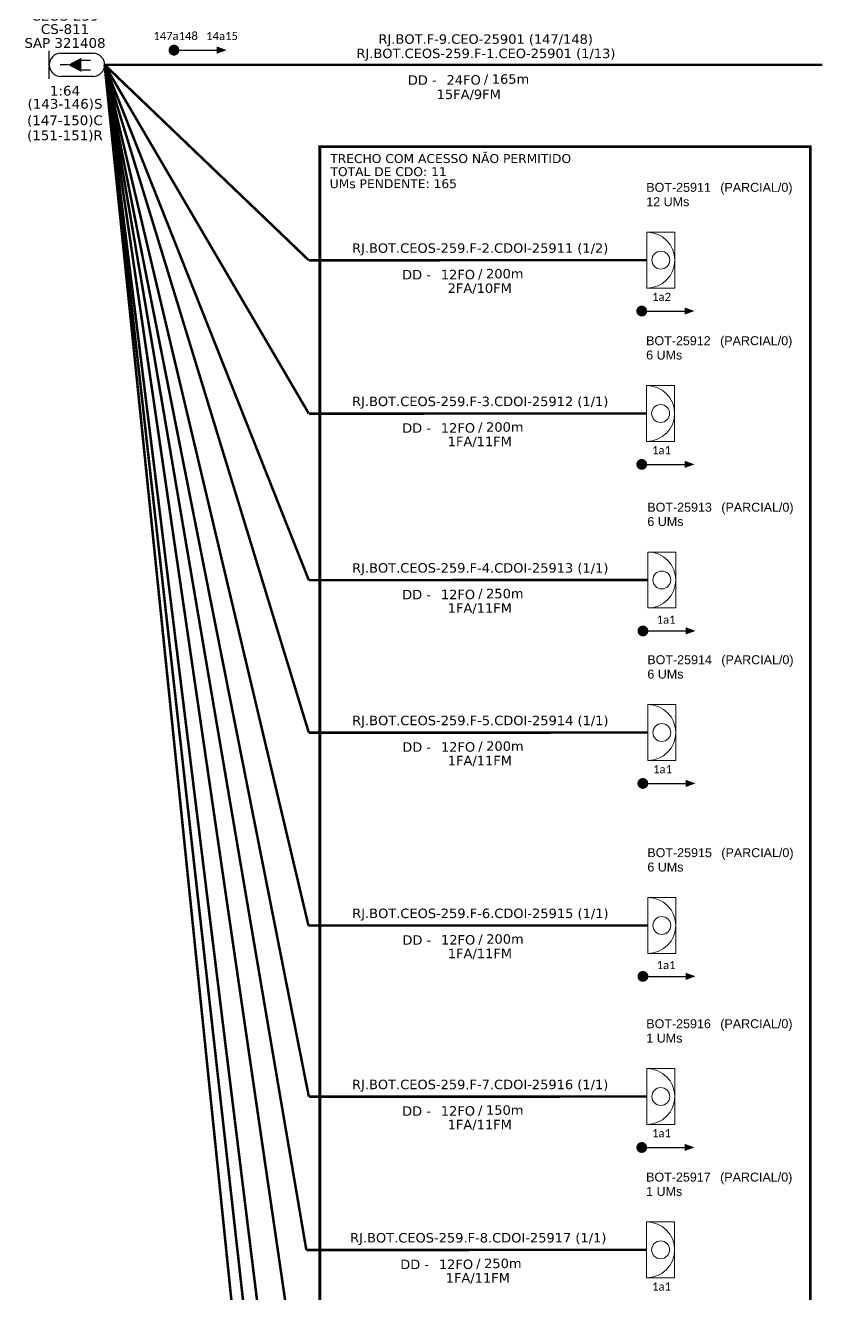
# Model space of a CAD drawing. Header units: millimetres. Extents: x 8454 to 8881, y -2726 to -2079.
# Drawn here: x 8484.9 to 8661.8, y -2578.9 to -2295.5 of the extents above; entities that cross this region are included whole.
import ezdxf
from ezdxf.enums import TextEntityAlignment as Align

# ---------------------------------------------------------------- set-up
doc = ezdxf.new("R2010")
doc.units = ezdxf.units.MM
doc.header["$MEASUREMENT"] = 0
for name, color, linetype, lineweight in [("20.0-LEGENDA DOS CDO'S", 1, 'Continuous', 0), ('20.1-CDO_INTERIOR', 1, 'Continuous', 0), ('40.1-ETIQUETAS', 1, 'Continuous', 20)]:
    doc.layers.add(name, color=color, linetype=linetype, lineweight=lineweight)
for name, color, linetype in [('20.4-CEOS', 1, 'Continuous'), ('CAP a instalar', 1, 'Continuous'), ('CD de instalação futura', 8, 'Continuous'), ('SETA', 7, 'Continuous')]:
    doc.layers.add(name, color=color, linetype=linetype)
doc.styles.add('ARIAL', font='arial.ttf')
doc.styles.add('siredit', font='verdana.ttf')
doc.linetypes.add('FENCELINE1', pattern='A,0.25,-0.1,[133,ltypeshp.shx,S=0.1,R=0,X=-0.1,Y=0],-0.1,1', length=1.45)

# ---------------------------------------------------------------- blocks, each defined once
blk = doc.blocks.new('CEOS_RP_CT_DRT')
at = {"layer": '20.4-CEOS', "color": 0}
for p, q in [((-4.54, 1.19), (-1.19, 1.19)), ((-1.19, -1.19), (-4.54, -1.19))]:
    blk.add_line(p, q, dxfattribs=at)
for points in [[(-5.73, -1.43), (-5.73, 1.44)], [(-3.79, 0), (-4.59, 0)], [(-2.47, 0.48), (-1.45, 0.48)], [(-2.47, -0.52), (-1.45, -0.52)]]:
    blk.add_lwpolyline(points, dxfattribs=at)
blk.add_lwpolyline([(-3.79, 0, 0, 1.47, 0), (-2.41, 0, 1.47, 1.47, 0)], format="xyseb", dxfattribs=at)
for centre, start, end in [((-4.54, 0), 90, 270), ((-1.19, 0), 270, 90)]:
    blk.add_arc(centre, 1.19, start, end, dxfattribs=at)
at = {"layer": '20.4-CEOS', "color": 7, "style": 'siredit'}
for tag, p in [('Nº_DA_CEOS', (-2.86, 5.6)), ('LOCAL', (-2.86, 4.24)), ('SAP', (-2.86, 2.78)), ('RACIO_SPLITAGEM', (-2.86, -1.88)), ('FIBRAS_SPLITTER', (-2.86, -3.58)), ('FIBRAS_TOP_C', (-2.86, -5.08)), ('RESERVA_FINAIS', (-2.86, -6.39))]:
    blk.add_attdef(tag, text='', height=1.01, dxfattribs=at).set_placement(p, align=Align.TOP_CENTER)
blk = doc.blocks.new('ETIQUETA_RS5F')
at = {"layer": '40.1-ETIQUETAS', "color": 0, "style": 'siredit'}
blk.add_text('/', height=1.5, dxfattribs=at).set_placement((1.55, -1.95), align=Align.MIDDLE_RIGHT)
for tag, p in [('ETIQUETA_R_PRIMARIA', (1.18, 4.1)), ('ETIQUETA_R_SECUNDARIA', (1.18, 2.1)), ('F_ATIVAS/F_MORTAS', (1.11, -4.24))]:
    blk.add_attdef(tag, text='', height=1.5, dxfattribs=at).set_placement(p, align=Align.MIDDLE_CENTER)
for tag, p in [('TIPO_CABO', (-6.62, -2.12)), ('CAP_CABO', (0.37, -2.09))]:
    blk.add_attdef(tag, text='', height=1.5, dxfattribs=at).set_placement(p, align=Align.MIDDLE_RIGHT)
blk.add_attdef('METROS', text='', height=1.5, dxfattribs=at).set_placement((2.11, -1.95), align=Align.MIDDLE_LEFT)
for tag, p in [('FUSÃO_1', (0.82, -8.39)), ('FUSÃO_2', (0.82, -10.6)), ('FUSÃO_3', (0.82, -12.93)), ('FUSÃO_4', (0.82, -15.14)), ('FUSÃO_5', (0.82, -17.16))]:
    blk.add_attdef(tag, text='', height=1.5, dxfattribs=at).set_placement(p, align=Align.CENTER)
blk = doc.blocks.new('CDOI_INT')
at = {"layer": '20.1-CDO_INTERIOR', "color": 0, "lineweight": 18}
blk.add_lwpolyline([(4.25, -4.25), (4.25, 4.25), (0, 4.25), (0, -4.25)], close=True, dxfattribs=at)
blk.add_circle((2.12, 0), 1.36, dxfattribs=at)
blk.add_arc((0, 0), 4.25, 270, 90, dxfattribs=at)
at = {"layer": "20.0-LEGENDA DOS CDO'S", "color": 0, "style": 'ARIAL'}
for tag, p in [('CDO_N', (-0.08, 10.38)), ('SPLITER_1', (21.18, 10.38)), ('SPLITER_2', (21.19, 8.68)), ('SURVEY', (-0.08, 8.2)), ('SAP', (-0.08, 6.23)), ('1:XX', (5.94, -2.22)), ('UMS', (5.94, -4.24))]:
    blk.add_attdef(tag, p, '', height=1.36, dxfattribs=at)
blk.add_attdef('FIBRAS_UTILIZADAS', text='', height=1.36, dxfattribs=at).set_placement((15.34, 10.38), align=Align.CENTER)

msp = doc.modelspace()

# ---------------------------------------------------------------- linework, layer by layer
at = {"const_width": 1.21}
for points in [[(8517.53, -2301.02, 1), (8518.74, -2301.02, 1)], [(8622.13, -2359.33, 1), (8623.34, -2359.33, 1)], [(8622.13, -2393.6, 1), (8623.34, -2393.6, 1)], [(8622.39, -2430.82, 1), (8623.6, -2430.82, 1)], [(8622.37, -2464.9, 1), (8623.58, -2464.9, 1)], [(8622.39, -2508.02, 1), (8623.6, -2508.02, 1)], [(8622.13, -2546.25, 1), (8623.34, -2546.25, 1)]]:
    msp.add_lwpolyline(points, format="xyb", close=True, dxfattribs=at)
at = {"color": 3, "const_width": 0.6}
msp.add_lwpolyline([(8550.75, -2322.58), (8660.41, -2322.58), (8660.41, -2725.38), (8550.75, -2725.38)], close=True, dxfattribs=at)
at = {"layer": 'CAP a instalar', "color": 8, "ltscale": 7, "const_width": 0.565}
for points in [[(8502.62, -2304.29), (8548.29, -2347.98)], [(8502.62, -2304.29), (8548.29, -2382.25)], [(8502.62, -2304.29), (8548.29, -2419.47)], [(8502.62, -2304.29), (8548.29, -2453.55)], [(8548.21, -2496.66), (8502.62, -2304.29)], [(8548.29, -2534.9), (8502.62, -2304.29)], [(8547.73, -2569.16), (8502.62, -2304.29)], [(8546.79, -2606.39), (8502.62, -2304.29)], [(8544.12, -2640.47), (8502.62, -2304.29)], [(8544.13, -2674.55), (8502.62, -2304.29)], [(8544.14, -2708.64), (8502.62, -2304.29)], [(8548.29, -2347.98), (8623.87, -2347.95)], [(8548.29, -2382.25), (8623.83, -2382.21)], [(8548.29, -2419.47), (8624.1, -2419.43)], [(8548.29, -2453.55), (8624.1, -2453.52)], [(8548.21, -2496.66), (8624.1, -2496.64)], [(8548.29, -2534.9), (8623.87, -2534.87)], [(8547.73, -2569.16), (8623.83, -2569.13)]]:
    msp.add_lwpolyline(points, dxfattribs=at)
at = {"layer": 'CAP a instalar', "color": 10, "ltscale": 7, "const_width": 0.467}
msp.add_lwpolyline([(8502.62, -2304.29), (8663.09, -2304.29)], dxfattribs=at)
at = {"layer": 'SETA'}
for points in [[(8518.14, -2301.02), (8528.54, -2301.02)], [(8622.74, -2359.33), (8633.14, -2359.33)], [(8622.74, -2393.6), (8633.14, -2393.6)], [(8622.99, -2430.82), (8633.39, -2430.82)], [(8622.97, -2464.9), (8633.37, -2464.9)], [(8622.99, -2508.02), (8633.39, -2508.02)], [(8622.74, -2546.25), (8633.14, -2546.25)]]:
    msp.add_lwpolyline(points, dxfattribs=at)
for points in [[(8527.7, -2300.2), (8529.92, -2301.01), (8527.7, -2301.81)], [(8632.31, -2358.51), (8634.52, -2359.32), (8632.31, -2360.12)], [(8632.31, -2392.78), (8634.52, -2393.59), (8632.31, -2394.39)], [(8632.56, -2430), (8634.77, -2430.8), (8632.56, -2431.61)], [(8632.54, -2464.08), (8634.76, -2464.89), (8632.54, -2465.7)], [(8632.56, -2507.2), (8634.77, -2508.01), (8632.56, -2508.81)], [(8632.31, -2545.43), (8634.52, -2546.24), (8632.31, -2547.04)]]:
    msp.add_solid(points, dxfattribs=at)

# ---------------------------------------------------------------- block references
at = {"layer": '20.4-CEOS'}
ref = msp.add_blockref('CEOS_RP_CT_DRT', (8502.63, -2304.3), dxfattribs=dict(at, xscale=2.161665797233582, yscale=2.161665797233582, zscale=2.161665791999999))
ref.add_attrib('Nº_DA_CEOS', 'CEOS-259', dxfattribs={"color": 7, "height": 2.183, "style": 'siredit'}).set_placement((8493.77, -2292.24), align=Align.TOP_CENTER)
ref.add_attrib('LOCAL', 'CS-811', dxfattribs={"color": 7, "height": 2.183, "style": 'siredit'}).set_placement((8493.77, -2295.22), align=Align.TOP_CENTER)
ref.add_attrib('SAP', 'SAP 321408', dxfattribs={"color": 7, "height": 2.183, "style": 'siredit'}).set_placement((8493.77, -2298.32), align=Align.TOP_CENTER)
ref.add_attrib('RACIO_SPLITAGEM', '1:64', dxfattribs={"color": 7, "height": 2.183, "style": 'siredit'}).set_placement((8493.77, -2309), align=Align.TOP_CENTER)
ref.add_attrib('FIBRAS_SPLITTER', '(143-146)S', dxfattribs={"color": 7, "height": 2.183, "style": 'siredit'}).set_placement((8493.77, -2311.92), align=Align.TOP_CENTER)
ref.add_attrib('FIBRAS_TOP_C', '(147-150)C', dxfattribs={"color": 7, "height": 2.183, "style": 'siredit'}).set_placement((8493.75, -2315.6), align=Align.TOP_CENTER)
ref.add_attrib('RESERVA_FINAIS', '(151-151)R', dxfattribs={"color": 7, "height": 2.183, "style": 'siredit'}).set_placement((8493.75, -2318.96), align=Align.TOP_CENTER)
at = {"layer": 'CAP a instalar', "color": 1, "linetype": 'FENCELINE1', "ltscale": 7}
ref = msp.add_blockref('ETIQUETA_RS5F', (8586.22, -2304.71), dxfattribs=dict(at, xscale=1.411343981848631, yscale=1.411343981849711, zscale=1.411343981849999))
ref.add_attrib('ETIQUETA_R_PRIMARIA', 'RJ.BOT.F-9.CEO-25901 (147/148)', dxfattribs={"layer": '40.1-ETIQUETAS', "color": 0, "height": 2.117, "style": 'siredit'}).set_placement((8587.84, -2298.54), align=Align.MIDDLE_CENTER)
ref.add_attrib('ETIQUETA_R_SECUNDARIA', 'RJ.BOT.CEOS-259.F-1.CEO-25901 (1/13)', dxfattribs={"layer": '40.1-ETIQUETAS', "color": 0, "height": 2.117, "style": 'siredit'}).set_placement((8587.89, -2301.74), align=Align.MIDDLE_CENTER)
ref.add_attrib('TIPO_CABO', 'DD -', dxfattribs={"layer": '40.1-ETIQUETAS', "color": 0, "height": 2.117, "style": 'siredit'}).set_placement((8576.88, -2307.7), align=Align.MIDDLE_RIGHT)
ref.add_attrib('CAP_CABO', '24FO', dxfattribs={"layer": '40.1-ETIQUETAS', "color": 0, "height": 2.117, "style": 'siredit'}).set_placement((8586.73, -2307.67), align=Align.MIDDLE_RIGHT)
ref.add_attrib('METROS', '165m', dxfattribs={"layer": '40.1-ETIQUETAS', "color": 0, "height": 2.117, "style": 'siredit'}).set_placement((8589.2, -2307.47), align=Align.MIDDLE_LEFT)
ref.add_attrib('F_ATIVAS/F_MORTAS', '15FA/9FM', dxfattribs={"layer": '40.1-ETIQUETAS', "color": 0, "height": 2.117, "style": 'siredit'}).set_placement((8584.05, -2310.89), align=Align.MIDDLE_CENTER)
at = {"layer": 'CAP a instalar', "color": 8, "linetype": 'FENCELINE1', "ltscale": 7}
ref = msp.add_blockref('ETIQUETA_RS5F', (8584.93, -2348.22), dxfattribs=dict(at, xscale=1.411343981848631, yscale=1.411343981849711, zscale=1.411343981849999))
ref.add_attrib('ETIQUETA_R_SECUNDARIA', 'RJ.BOT.CEOS-259.F-2.CDOI-25911 (1/2)', dxfattribs={"layer": '40.1-ETIQUETAS', "color": 0, "height": 2.117, "style": 'siredit'}).set_placement((8586.6, -2345.25), align=Align.MIDDLE_CENTER)
ref.add_attrib('TIPO_CABO', 'DD -', dxfattribs={"layer": '40.1-ETIQUETAS', "color": 0, "height": 2.117, "style": 'siredit'}).set_placement((8575.59, -2351.2), align=Align.MIDDLE_RIGHT)
ref.add_attrib('CAP_CABO', '12FO', dxfattribs={"layer": '40.1-ETIQUETAS', "color": 0, "height": 2.117, "style": 'siredit'}).set_placement((8585.45, -2351.17), align=Align.MIDDLE_RIGHT)
ref.add_attrib('METROS', '200m', dxfattribs={"layer": '40.1-ETIQUETAS', "color": 0, "height": 2.117, "style": 'siredit'}).set_placement((8587.91, -2350.97), align=Align.MIDDLE_LEFT)
ref.add_attrib('F_ATIVAS/F_MORTAS', '2FA/10FM', dxfattribs={"layer": '40.1-ETIQUETAS', "color": 0, "height": 2.117, "style": 'siredit'}).set_placement((8586.5, -2354.21), align=Align.MIDDLE_CENTER)
ref = msp.add_blockref('ETIQUETA_RS5F', (8584.94, -2382.48), dxfattribs=dict(at, xscale=1.411343981848631, yscale=1.411343981849711, zscale=1.411343981849999))
ref.add_attrib('ETIQUETA_R_SECUNDARIA', 'RJ.BOT.CEOS-259.F-3.CDOI-25912 (1/1)', dxfattribs={"layer": '40.1-ETIQUETAS', "color": 0, "height": 2.117, "style": 'siredit'}).set_placement((8586.61, -2379.51), align=Align.MIDDLE_CENTER)
ref.add_attrib('TIPO_CABO', 'DD -', dxfattribs={"layer": '40.1-ETIQUETAS', "color": 0, "height": 2.117, "style": 'siredit'}).set_placement((8575.61, -2385.47), align=Align.MIDDLE_RIGHT)
ref.add_attrib('CAP_CABO', '12FO', dxfattribs={"layer": '40.1-ETIQUETAS', "color": 0, "height": 2.117, "style": 'siredit'}).set_placement((8585.46, -2385.44), align=Align.MIDDLE_RIGHT)
ref.add_attrib('METROS', '200m', dxfattribs={"layer": '40.1-ETIQUETAS', "color": 0, "height": 2.117, "style": 'siredit'}).set_placement((8587.92, -2385.24), align=Align.MIDDLE_LEFT)
ref.add_attrib('F_ATIVAS/F_MORTAS', '1FA/11FM', dxfattribs={"layer": '40.1-ETIQUETAS', "color": 0, "height": 2.117, "style": 'siredit'}).set_placement((8586.51, -2388.47), align=Align.MIDDLE_CENTER)
ref = msp.add_blockref('ETIQUETA_RS5F', (8584.95, -2419.7), dxfattribs=dict(at, xscale=1.411343981848631, yscale=1.411343981849711, zscale=1.411343981849999))
ref.add_attrib('ETIQUETA_R_SECUNDARIA', 'RJ.BOT.CEOS-259.F-4.CDOI-25913 (1/1)', dxfattribs={"layer": '40.1-ETIQUETAS', "color": 0, "height": 2.117, "style": 'siredit'}).set_placement((8586.62, -2416.73), align=Align.MIDDLE_CENTER)
ref.add_attrib('TIPO_CABO', 'DD -', dxfattribs={"layer": '40.1-ETIQUETAS', "color": 0, "height": 2.117, "style": 'siredit'}).set_placement((8575.61, -2422.69), align=Align.MIDDLE_RIGHT)
ref.add_attrib('CAP_CABO', '12FO', dxfattribs={"layer": '40.1-ETIQUETAS', "color": 0, "height": 2.117, "style": 'siredit'}).set_placement((8585.47, -2422.66), align=Align.MIDDLE_RIGHT)
ref.add_attrib('METROS', '250m', dxfattribs={"layer": '40.1-ETIQUETAS', "color": 0, "height": 2.117, "style": 'siredit'}).set_placement((8587.93, -2422.46), align=Align.MIDDLE_LEFT)
ref.add_attrib('F_ATIVAS/F_MORTAS', '1FA/11FM', dxfattribs={"layer": '40.1-ETIQUETAS', "color": 0, "height": 2.117, "style": 'siredit'}).set_placement((8586.52, -2425.69), align=Align.MIDDLE_CENTER)
ref = msp.add_blockref('ETIQUETA_RS5F', (8584.97, -2453.79), dxfattribs=dict(at, xscale=1.411343981848631, yscale=1.411343981849711, zscale=1.411343981849999))
ref.add_attrib('ETIQUETA_R_SECUNDARIA', 'RJ.BOT.CEOS-259.F-5.CDOI-25914 (1/1)', dxfattribs={"layer": '40.1-ETIQUETAS', "color": 0, "height": 2.117, "style": 'siredit'}).set_placement((8586.64, -2450.82), align=Align.MIDDLE_CENTER)
ref.add_attrib('TIPO_CABO', 'DD -', dxfattribs={"layer": '40.1-ETIQUETAS', "color": 0, "height": 2.117, "style": 'siredit'}).set_placement((8575.63, -2456.77), align=Align.MIDDLE_RIGHT)
ref.add_attrib('CAP_CABO', '12FO', dxfattribs={"layer": '40.1-ETIQUETAS', "color": 0, "height": 2.117, "style": 'siredit'}).set_placement((8585.48, -2456.74), align=Align.MIDDLE_RIGHT)
ref.add_attrib('METROS', '200m', dxfattribs={"layer": '40.1-ETIQUETAS', "color": 0, "height": 2.117, "style": 'siredit'}).set_placement((8587.95, -2456.55), align=Align.MIDDLE_LEFT)
ref.add_attrib('F_ATIVAS/F_MORTAS', '1FA/11FM', dxfattribs={"layer": '40.1-ETIQUETAS', "color": 0, "height": 2.117, "style": 'siredit'}).set_placement((8586.53, -2459.78), align=Align.MIDDLE_CENTER)
ref = msp.add_blockref('ETIQUETA_RS5F', (8584.98, -2496.9), dxfattribs=dict(at, xscale=1.411343981848631, yscale=1.411343981849711, zscale=1.411343981849999))
ref.add_attrib('ETIQUETA_R_SECUNDARIA', 'RJ.BOT.CEOS-259.F-6.CDOI-25915 (1/1)', dxfattribs={"layer": '40.1-ETIQUETAS', "color": 0, "height": 2.117, "style": 'siredit'}).set_placement((8586.65, -2493.93), align=Align.MIDDLE_CENTER)
ref.add_attrib('TIPO_CABO', 'DD -', dxfattribs={"layer": '40.1-ETIQUETAS', "color": 0, "height": 2.117, "style": 'siredit'}).set_placement((8575.65, -2499.89), align=Align.MIDDLE_RIGHT)
ref.add_attrib('CAP_CABO', '12FO', dxfattribs={"layer": '40.1-ETIQUETAS', "color": 0, "height": 2.117, "style": 'siredit'}).set_placement((8585.5, -2499.85), align=Align.MIDDLE_RIGHT)
ref.add_attrib('METROS', '200m', dxfattribs={"layer": '40.1-ETIQUETAS', "color": 0, "height": 2.117, "style": 'siredit'}).set_placement((8587.96, -2499.66), align=Align.MIDDLE_LEFT)
ref.add_attrib('F_ATIVAS/F_MORTAS', '1FA/11FM', dxfattribs={"layer": '40.1-ETIQUETAS', "color": 0, "height": 2.117, "style": 'siredit'}).set_placement((8586.55, -2502.89), align=Align.MIDDLE_CENTER)
ref = msp.add_blockref('ETIQUETA_RS5F', (8584.93, -2535.14), dxfattribs=dict(at, xscale=1.411343981848631, yscale=1.411343981849711, zscale=1.411343981849999))
ref.add_attrib('ETIQUETA_R_SECUNDARIA', 'RJ.BOT.CEOS-259.F-7.CDOI-25916 (1/1)', dxfattribs={"layer": '40.1-ETIQUETAS', "color": 0, "height": 2.117, "style": 'siredit'}).set_placement((8586.6, -2532.17), align=Align.MIDDLE_CENTER)
ref.add_attrib('TIPO_CABO', 'DD -', dxfattribs={"layer": '40.1-ETIQUETAS', "color": 0, "height": 2.117, "style": 'siredit'}).set_placement((8575.59, -2538.12), align=Align.MIDDLE_RIGHT)
ref.add_attrib('CAP_CABO', '12FO', dxfattribs={"layer": '40.1-ETIQUETAS', "color": 0, "height": 2.117, "style": 'siredit'}).set_placement((8585.45, -2538.09), align=Align.MIDDLE_RIGHT)
ref.add_attrib('METROS', '150m', dxfattribs={"layer": '40.1-ETIQUETAS', "color": 0, "height": 2.117, "style": 'siredit'}).set_placement((8587.91, -2537.89), align=Align.MIDDLE_LEFT)
ref.add_attrib('F_ATIVAS/F_MORTAS', '1FA/11FM', dxfattribs={"layer": '40.1-ETIQUETAS', "color": 0, "height": 2.117, "style": 'siredit'}).set_placement((8586.5, -2541.13), align=Align.MIDDLE_CENTER)
ref = msp.add_blockref('ETIQUETA_RS5F', (8584.5, -2569.4), dxfattribs=dict(at, xscale=1.411343981848631, yscale=1.411343981849711, zscale=1.411343981849999))
ref.add_attrib('ETIQUETA_R_SECUNDARIA', 'RJ.BOT.CEOS-259.F-8.CDOI-25917 (1/1)', dxfattribs={"layer": '40.1-ETIQUETAS', "color": 0, "height": 2.117, "style": 'siredit'}).set_placement((8586.17, -2566.43), align=Align.MIDDLE_CENTER)
ref.add_attrib('TIPO_CABO', 'DD -', dxfattribs={"layer": '40.1-ETIQUETAS', "color": 0, "height": 2.117, "style": 'siredit'}).set_placement((8575.17, -2572.39), align=Align.MIDDLE_RIGHT)
ref.add_attrib('CAP_CABO', '12FO', dxfattribs={"layer": '40.1-ETIQUETAS', "color": 0, "height": 2.117, "style": 'siredit'}).set_placement((8585.02, -2572.36), align=Align.MIDDLE_RIGHT)
ref.add_attrib('METROS', '250m', dxfattribs={"layer": '40.1-ETIQUETAS', "color": 0, "height": 2.117, "style": 'siredit'}).set_placement((8587.49, -2572.16), align=Align.MIDDLE_LEFT)
ref.add_attrib('F_ATIVAS/F_MORTAS', '1FA/11FM', dxfattribs={"layer": '40.1-ETIQUETAS', "color": 0, "height": 2.117, "style": 'siredit'}).set_placement((8586.07, -2575.39), align=Align.MIDDLE_CENTER)
at = {"layer": 'CD de instalação futura', "color": 8, "ltscale": 11}
ref = msp.add_blockref('CDOI_INT', (8623.87, -2347.95), dxfattribs=dict(at, xscale=1.470653668531895, yscale=1.470653668531895, zscale=1.470653668531895))
ref.add_attrib('CDO_N', 'BOT-25911', (8623.75, -2332.68), dxfattribs={"layer": "20.0-LEGENDA DOS CDO'S", "color": 0, "height": 2, "style": 'ARIAL'})
ref.add_attrib('FIBRAS_UTILIZADAS', '     (PARCIAL/0)', dxfattribs={"layer": "20.0-LEGENDA DOS CDO'S", "color": 0, "height": 2.0005, "style": 'ARIAL'}).set_placement((8646.43, -2332.68), align=Align.CENTER)
ref.add_attrib('SURVEY', '12 UMs', (8623.75, -2335.89), dxfattribs={"layer": "20.0-LEGENDA DOS CDO'S", "color": 0, "height": 2, "style": 'ARIAL'})
ref = msp.add_blockref('CDOI_INT', (8623.83, -2382.21), dxfattribs=dict(at, xscale=1.470653668531895, yscale=1.470653668531895, zscale=1.470653668531895))
ref.add_attrib('CDO_N', 'BOT-25912', (8623.71, -2366.95), dxfattribs={"layer": "20.0-LEGENDA DOS CDO'S", "color": 0, "height": 2, "style": 'ARIAL'})
ref.add_attrib('FIBRAS_UTILIZADAS', '     (PARCIAL/0)', dxfattribs={"layer": "20.0-LEGENDA DOS CDO'S", "color": 0, "height": 2.0005, "style": 'ARIAL'}).set_placement((8646.39, -2366.95), align=Align.CENTER)
ref.add_attrib('SURVEY', '6 UMs', (8623.72, -2370.15), dxfattribs={"layer": "20.0-LEGENDA DOS CDO'S", "color": 0, "height": 2, "style": 'ARIAL'})
ref = msp.add_blockref('CDOI_INT', (8624.1, -2419.43), dxfattribs=dict(at, xscale=1.470653668531895, yscale=1.470653668531895, zscale=1.470653668531895))
ref.add_attrib('CDO_N', 'BOT-25913', (8623.98, -2404.17), dxfattribs={"layer": "20.0-LEGENDA DOS CDO'S", "color": 0, "height": 2, "style": 'ARIAL'})
ref.add_attrib('FIBRAS_UTILIZADAS', '     (PARCIAL/0)', dxfattribs={"layer": "20.0-LEGENDA DOS CDO'S", "color": 0, "height": 2.0005, "style": 'ARIAL'}).set_placement((8646.66, -2404.17), align=Align.CENTER)
ref.add_attrib('SURVEY', '6 UMs', (8623.99, -2407.37), dxfattribs={"layer": "20.0-LEGENDA DOS CDO'S", "color": 0, "height": 2, "style": 'ARIAL'})
ref = msp.add_blockref('CDOI_INT', (8624.1, -2453.52), dxfattribs=dict(at, xscale=1.470653668531895, yscale=1.470653668531895, zscale=1.470653668531895))
ref.add_attrib('CDO_N', 'BOT-25914', (8623.98, -2438.25), dxfattribs={"layer": "20.0-LEGENDA DOS CDO'S", "color": 0, "height": 2, "style": 'ARIAL'})
ref.add_attrib('FIBRAS_UTILIZADAS', '     (PARCIAL/0)', dxfattribs={"layer": "20.0-LEGENDA DOS CDO'S", "color": 0, "height": 2.0005, "style": 'ARIAL'}).set_placement((8646.66, -2438.25), align=Align.CENTER)
ref.add_attrib('SURVEY', '6 UMs', (8623.99, -2441.46), dxfattribs={"layer": "20.0-LEGENDA DOS CDO'S", "color": 0, "height": 2, "style": 'ARIAL'})
ref = msp.add_blockref('CDOI_INT', (8624.1, -2496.64), dxfattribs=dict(at, xscale=1.470653668531895, yscale=1.470653668531895, zscale=1.470653668531895))
ref.add_attrib('CDO_N', 'BOT-25915', (8623.98, -2481.37), dxfattribs={"layer": "20.0-LEGENDA DOS CDO'S", "color": 0, "height": 2, "style": 'ARIAL'})
ref.add_attrib('FIBRAS_UTILIZADAS', '     (PARCIAL/0)', dxfattribs={"layer": "20.0-LEGENDA DOS CDO'S", "color": 0, "height": 2.0005, "style": 'ARIAL'}).set_placement((8646.66, -2481.37), align=Align.CENTER)
ref.add_attrib('SURVEY', '6 UMs', (8623.99, -2484.58), dxfattribs={"layer": "20.0-LEGENDA DOS CDO'S", "color": 0, "height": 2, "style": 'ARIAL'})
ref = msp.add_blockref('CDOI_INT', (8623.87, -2534.87), dxfattribs=dict(at, xscale=1.470653668531895, yscale=1.470653668531895, zscale=1.470653668531895))
ref.add_attrib('CDO_N', 'BOT-25916', (8623.75, -2519.6), dxfattribs={"layer": "20.0-LEGENDA DOS CDO'S", "color": 0, "height": 2, "style": 'ARIAL'})
ref.add_attrib('FIBRAS_UTILIZADAS', '     (PARCIAL/0)', dxfattribs={"layer": "20.0-LEGENDA DOS CDO'S", "color": 0, "height": 2.0005, "style": 'ARIAL'}).set_placement((8646.43, -2519.6), align=Align.CENTER)
ref.add_attrib('SURVEY', '1 UMs', (8623.75, -2522.81), dxfattribs={"layer": "20.0-LEGENDA DOS CDO'S", "color": 0, "height": 2, "style": 'ARIAL'})
ref = msp.add_blockref('CDOI_INT', (8623.83, -2569.13), dxfattribs=dict(at, xscale=1.470653668531895, yscale=1.470653668531895, zscale=1.470653668531895))
ref.add_attrib('CDO_N', 'BOT-25917', (8623.71, -2553.87), dxfattribs={"layer": "20.0-LEGENDA DOS CDO'S", "color": 0, "height": 2, "style": 'ARIAL'})
ref.add_attrib('FIBRAS_UTILIZADAS', '     (PARCIAL/0)', dxfattribs={"layer": "20.0-LEGENDA DOS CDO'S", "color": 0, "height": 2.0005, "style": 'ARIAL'}).set_placement((8646.39, -2553.87), align=Align.CENTER)
ref.add_attrib('SURVEY', '1 UMs', (8623.72, -2557.07), dxfattribs={"layer": "20.0-LEGENDA DOS CDO'S", "color": 0, "height": 2, "style": 'ARIAL'})

# ---------------------------------------------------------------- texts
at = {"color": 3, "style": 'siredit'}
for s, p in [('TRECHO COM ACESSO NÃO PERMITIDO', (8553.07, -2326.24)), ('TOTAL DE CDO: 11', (8553.13, -2329.17)), ('UMs PENDENTE: 165', (8552.96, -2331.86))]:
    msp.add_text(s, height=2, dxfattribs=at).set_placement(p)
at = {"char_height": 1.815, "width": 30.6841, "attachment_point": 5}
for s, insert in [('{\\fCalibri|b0|i0|c0|p34;\\C7;147a148}', (8518.49, -2297.85)), ('{\\fCalibri|b0|i0|c0|p34;\\C7;14a15}', (8528.88, -2297.85)), ('{\\fCalibri|b0|i0|c0|p34;\\C7;1a2}', (8627.16, -2356.15)), ('{\\fCalibri|b0|i0|c0|p34;\\C7;1a1}', (8627.16, -2390.42)), ('{\\fCalibri|b0|i0|c0|p34;\\C7;1a1}', (8628.17, -2428.29)), ('{\\fCalibri|b0|i0|c0|p34;\\C7;1a1}', (8627.39, -2461.73)), ('{\\fCalibri|b0|i0|c0|p34;\\C7;1a1}', (8628.17, -2505.49)), ('{\\fCalibri|b0|i0|c0|p34;\\C7;1a1}', (8627.16, -2543.07)), ('{\\fCalibri|b0|i0|c0|p34;\\C7;1a1}', (8627.16, -2577.34))]:
    msp.add_mtext(s, dxfattribs=dict(at, insert=insert))

doc.saveas('drawing.dxf')
